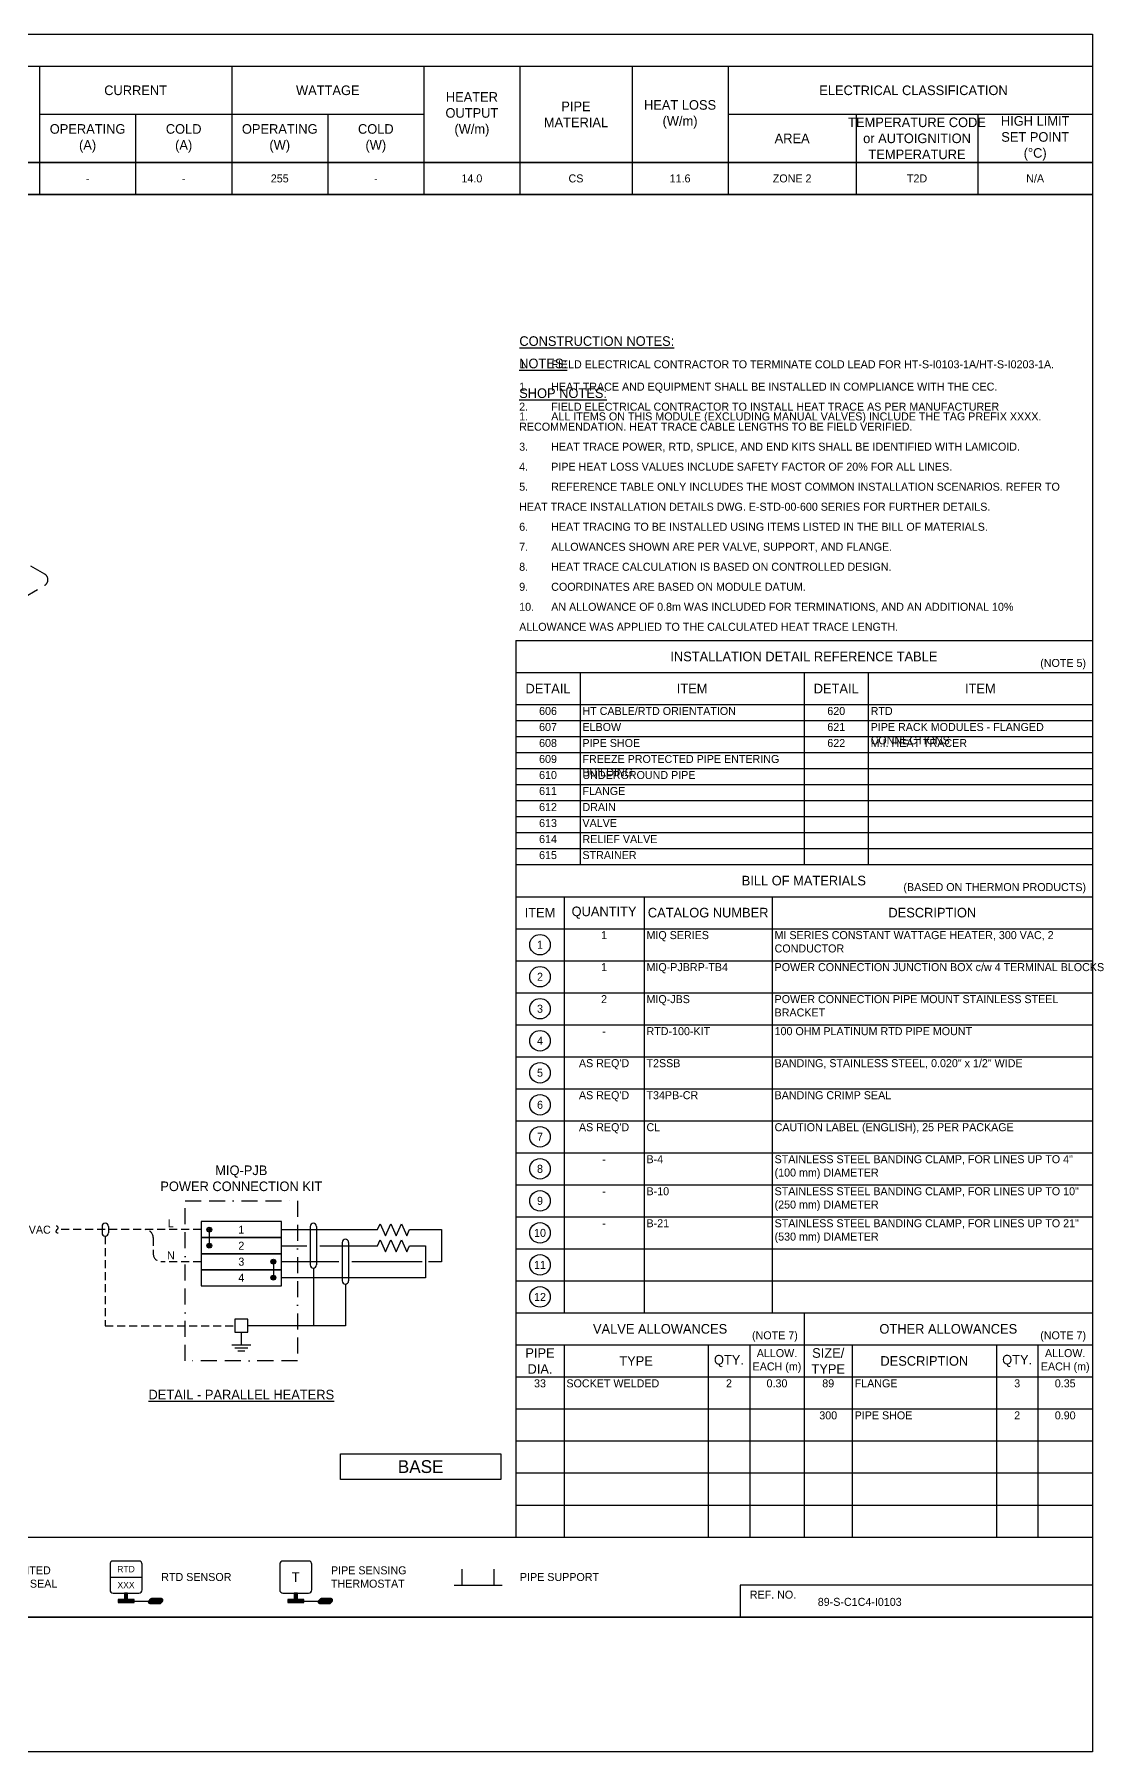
# Model space of a CAD drawing. Extents: x 0 to 847, y -42 to 494.
# Drawn here: x 513 to 847, y -42 to 494 of the extents above; entities that cross this region are included whole.
import ezdxf
from ezdxf.enums import TextEntityAlignment as Align

# ---------------------------------------------------------------- set-up
doc = ezdxf.new("R2010")
doc.units = 0
doc.header["$LTSCALE"] = 10
doc.header["$MEASUREMENT"] = 0
for name, pattern in [('BORDER', [1.75, 0.5, -0.25, 0.5, -0.25, 0, -0.25]), ('DASHED', [0.75, 0.5, -0.25]), ('HIDDEN', [0.375, 0.25, -0.125])]:
    doc.linetypes.add(name, pattern=pattern)
doc.layers.get('Defpoints').update_dxf_attribs({"color": 9})
for name, color, linetype in [('EQUIP ENCL', 7, 'BORDER'), ('FWIRE-1', 1, 'HIDDEN'), ('HEAT_TRACE', 3, 'DASHED'), ('PIPE', 7, 'Continuous'), ('SYMBOL-3', 3, 'Continuous'), ('TABLE-1', 1, 'Continuous'), ('TABLE-7', 7, 'Continuous'), ('TEXT-2', 2, 'Continuous'), ('TITLE', 7, 'Continuous'), ('Wipeout', 7, 'Continuous'), ('WIRE-1', 1, 'Continuous')]:
    doc.layers.add(name, color=color, linetype=linetype)
doc.styles.add('framdcn', font='', dxfattribs={"height": 2.4})
doc.styles.add('Scovan Elec', font='')
doc.styles.add('Scovan Standard', font='', dxfattribs={"height": 2.5})
doc.styles.get("Standard").update_dxf_attribs({"font": ''})
doc.styles.get('framdcn').set_extended_font_data('Franklin Gothic Medium Cond')
doc.styles.get('Scovan Elec').set_extended_font_data('Franklin Gothic Medium Cond')
doc.styles.get('Scovan Standard').set_extended_font_data('Franklin Gothic Medium Cond')
doc.styles.get('Standard').set_extended_font_data('Franklin Gothic Medium Cond')

# ---------------------------------------------------------------- blocks, each defined once
blk = doc.blocks.new('*T18')
at = {"layer": 'TABLE-7', "color": 0, "linetype": 'ByBlock', "lineweight": -2, "transparency": 16777216}
for p, q in [((0, 0), (843.77, 0)), ((0, 0), (0, -10)), ((65, 0), (65, -10)), ((135, 0), (135, -10)), ((160, 0), (160, -10)), ((200, 0), (200, -10)), ((225, 0), (225, -10)), ((255, 0), (255, -10)), ((285, 0), (285, -10)), ((315, 0), (315, -10)), ((345, 0), (345, -10)), ((435, 0), (435, -10)), ((465, 0), (465, -10)), ((495, 0), (495, -10)), ((515, 0), (515, -10)), ((545, 0), (545, -10)), ((575, 0), (575, -10)), ((605, 0), (605, -10)), ((635, 0), (635, -10)), ((665, 0), (665, -10)), ((700, 0), (700, -10)), ((730, 0), (730, -10)), ((770, 0), (770, -10)), ((808, 0), (808, -10)), ((843.77, 0), (843.77, -10)), ((0, -10), (843.77, -10))]:
    blk.add_line(p, q, dxfattribs=at)
blk = doc.blocks.new('Heat_Trace_Design_Data')
at = {"layer": 'TEXT-2', "style": 'Scovan Elec'}
blk.add_attdef('PNL#-CKT#_1', text='', height=2.5, dxfattribs=at).set_placement((32.5, -5), align=Align.MIDDLE)
for tag, p in [('TRACE#_1', (100, -5)), ('INSU.THK_1', (147.5, -5)), ('INSU.CODE_1', (180, -5)), ('INSU.SIZE_1', (212.5, -5)), ('MIN.TEMP_1', (240, -5)), ('STARTUP.TEMP_1', (270, -5)), ('EXP.TEMP_1', (300, -5)), ('MAINT.TEMP_1', (330, -5)), ('CABLE.TYPE_1', (390, -5)), ('CABLE.LENGTH_1', (450, -5)), ('SUPPLY.VOLT_1', (480, -5)), ('HT.RATIO_1', (505, -5)), ('OPER.CURRENT_1', (530, -5)), ('COLD.CURRENT_1', (560, -5)), ('OPER.WATT_1', (590, -5)), ('COLD.WATT_1', (620, -5)), ('HEATER.OUTPUT_1', (650, -5)), ('PIPE.MAT_1', (682.5, -5)), ('HEAT.LOSS_1', (715, -5)), ('AREA.CLASS_1', (750, -5)), ('TEMPERATURE.CODE_1', (789, -5)), ('HI.LIMIT.SET.PT_1', (825.89, -5))]:
    blk.add_attdef(tag, text='', height=2.5, dxfattribs=at).set_placement(p, align=Align.MIDDLE_CENTER)
blk = doc.blocks.new('*U100')
at = {"layer": 'TEXT-2', "insert": (1, 3), "char_height": 2.5, "attachment_point": 7, "style": 'Scovan Elec'}
blk.add_mtext_dynamic_manual_height_columns('\\pxsm1.5;{\\H1.2x;\\LNOTES:\\P\\pi-3,l3,s*,t3;}1.^IHEAT TRACE AND EQUIPMENT SHALL BE INSTALLED IN COMPLIANCE WITH THE CEC.\\P2.^IFIELD ELECTRICAL CONTRACTOR TO INSTALL HEAT TRACE AS PER MANUFACTURER RECOMMENDATION. HEAT TRACE CABLE LENGTHS TO BE FIELD VERIFIED.\\P3.^IHEAT TRACE POWER, RTD, SPLICE, AND END KITS SHALL BE IDENTIFIED WITH LAMICOID.\\P4.^IPIPE HEAT LOSS VALUES INCLUDE SAFETY FACTOR OF 20% FOR ALL LINES.\\P5.^IREFERENCE TABLE ONLY INCLUDES THE MOST COMMON INSTALLATION SCENARIOS. REFER TO HEAT TRACE INSTALLATION DETAILS DWG. E-STD-00-600 SERIES FOR FURTHER DETAILS.\\P6.^IHEAT TRACING TO BE INSTALLED USING ITEMS LISTED IN THE BILL OF MATERIALS.\\P7.^IALLOWANCES SHOWN ARE PER VALVE, SUPPORT, AND FLANGE.\\P8.^IHEAT TRACE CALCULATION IS BASED ON CONTROLLED DESIGN.\\P9.^ICOORDINATES ARE BASED ON MODULE DATUM.\\P10.^IAN ALLOWANCE OF 0.8m WAS INCLUDED FOR TERMINATIONS, AND AN ADDITIONAL 10% ALLOWANCE WAS APPLIED TO THE CALCULATED HEAT TRACE LENGTH.', width=175, gutter_width=10, heights=[0], dxfattribs=at)
blk = doc.blocks.new('*U13')
at = {"layer": 'SYMBOL-3'}
h = blk.add_hatch(color=256, dxfattribs=at)
h.dxf.hatch_style = 1
h.paths.add_polyline_path([(434.5, 56.79, 0.414214), (434, 56.29), (434, 52.79, 0.414214), (434.5, 52.29), (443.5, 52.29, 0.414214), (444, 52.79), (444, 56.29, 0.414214), (443.5, 56.79)])
h = blk.add_hatch(color=256, dxfattribs=at)
h.dxf.hatch_style = 1
h.paths.add_polyline_path([(489.13, 56.79), (488.39, 56.05), (488.58, 55.66), (488.7, 55.29), (488.77, 54.92), (488.79, 54.54), (488.77, 54.15), (488.7, 53.78), (488.58, 53.42), (488.39, 53.02), (489.13, 52.29), (497.5, 52.29, 0.414214), (498, 52.79), (498, 56.29, 0.414214), (497.5, 56.79)])
h = blk.add_hatch(color=256, dxfattribs=at)
h.dxf.hatch_style = 1
h.paths.add_polyline_path([(190.5, 47.54), (190.5, 49.54), (189.5, 49.54), (189.5, 47.54), (187.5, 47.54), (187.5, 46.54), (192.5, 46.54), (192.5, 47.54)])
h = blk.add_hatch(color=256, dxfattribs=at)
h.dxf.hatch_style = 1
h.paths.add_polyline_path([(259.5, 47.54), (257.5, 47.54), (257.5, 46.54), (262.5, 46.54), (262.5, 47.54), (260.5, 47.54), (260.5, 49.54), (259.5, 49.54)])
h = blk.add_hatch(color=256, dxfattribs=at)
h.dxf.hatch_style = 1
h.paths.add_polyline_path([(541.5, 47.54), (539.5, 47.54), (539.5, 46.54), (544.5, 46.54), (544.5, 47.54), (542.5, 47.54), (542.5, 49.54), (541.5, 49.54)])
h = blk.add_hatch(color=256, dxfattribs=at)
h.dxf.hatch_style = 1
h.paths.add_polyline_path([(594.5, 47.54), (592.5, 47.54), (592.5, 46.54), (597.5, 46.54), (597.5, 47.54), (595.5, 47.54), (595.5, 49.54), (594.5, 49.54)])
h = blk.add_hatch(color=256, dxfattribs=at)
h.dxf.hatch_style = 1
h.paths.add_polyline_path([(552.53, 46.29, 0.414214), (553.03, 46.79, 1), (553.03, 47.79), (549.94, 47.79, 0.414214), (549.44, 47.29, 1), (549.44, 46.29)])
h = blk.add_hatch(color=256, dxfattribs=at)
h.dxf.hatch_style = 1
h.paths.add_polyline_path([(605.53, 46.29, 0.414214), (606.03, 46.79, 1), (606.03, 47.79), (602.94, 47.79, 0.414214), (602.44, 47.29, 1), (602.44, 46.29)])
at = {"layer": 'Defpoints'}
for points in [[(434, 56.29), (434, 52.79, 0.414214), (434.5, 52.29), (443.5, 52.29, 0.414214), (444, 52.79), (444, 56.29, 0.414214), (443.5, 56.79), (434.5, 56.79, 0.414214)], [(488, 56.29), (488, 52.79, 0.414214), (488.5, 52.29), (497.5, 52.29, 0.414214), (498, 52.79), (498, 56.29, 0.414214), (497.5, 56.79), (488.5, 56.79, 0.414214)], [(549.59, 47.64), (549.09, 47.14, 0.668179), (549.44, 46.29), (552.53, 46.29, 0.198912), (552.88, 46.43), (553.38, 46.93, 0.668179), (553.03, 47.79), (549.94, 47.79, 0.198912)], [(602.59, 47.64), (602.09, 47.14, 0.668179), (602.44, 46.29), (605.53, 46.29, 0.198912), (605.88, 46.43), (606.38, 46.93, 0.668179), (606.03, 47.79), (602.94, 47.79, 0.198912)]]:
    blk.add_lwpolyline(points, format="xyb", close=True, dxfattribs=at)
for points in [[(189.5, 49.54), (189.5, 47.54), (187.5, 47.54), (187.5, 46.54), (192.5, 46.54), (192.5, 47.54), (190.5, 47.54), (190.5, 49.54)], [(259.5, 49.54), (259.5, 47.54), (257.5, 47.54), (257.5, 46.54), (262.5, 46.54), (262.5, 47.54), (260.5, 47.54), (260.5, 49.54)], [(541.5, 49.54), (541.5, 47.54), (539.5, 47.54), (539.5, 46.54), (544.5, 46.54), (544.5, 47.54), (542.5, 47.54), (542.5, 49.54)], [(594.5, 49.54), (594.5, 47.54), (592.5, 47.54), (592.5, 46.54), (597.5, 46.54), (597.5, 47.54), (595.5, 47.54), (595.5, 49.54)]]:
    blk.add_lwpolyline(points, close=True, dxfattribs=at)
at = {"layer": 'HEAT_TRACE', "linetype": 'DASHED'}
blk.add_line((114, 54.54), (134, 54.54), dxfattribs=at)
at = {"layer": 'PIPE'}
for p, q in [((647, 52.04), (647, 57.04)), ((657, 52.04), (657, 57.04)), ((644.5, 52.04), (659.5, 52.04))]:
    blk.add_line(p, q, dxfattribs=at)
at = {"layer": 'PIPE', "const_width": 0.95}
blk.add_lwpolyline([(64, 54.54), (84, 54.54)], dxfattribs=at)
at = {"layer": 'SYMBOL-3'}
for p, q in [((188, 59.81), (188, 61.81)), ((192, 59.81), (192, 61.81)), ((309.23, 55.88), (310.77, 55.88)), ((537, 54.54), (547, 54.54)), ((309.23, 53.19), (310.77, 53.19)), ((544.5, 47.04), (549.01, 47.04)), ((597.5, 47.04), (602.01, 47.04))]:
    blk.add_line(p, q, dxfattribs=at)
for points in [[(185, 58.54), (185, 50.54, 0.414214), (186, 49.54), (194, 49.54, 0.414214), (195, 50.54), (195, 58.54, 0.414214), (194, 59.54), (186, 59.54, 0.414214)], [(255, 58.54), (255, 50.54, 0.414214), (256, 49.54), (264, 49.54, 0.414214), (265, 50.54), (265, 58.54, 0.414214), (264, 59.54), (256, 59.54, 0.414214)], [(537, 58.54), (537, 50.54, 0.414214), (538, 49.54), (546, 49.54, 0.414214), (547, 50.54), (547, 58.54, 0.414214), (546, 59.54), (538, 59.54, 0.414214)], [(590, 58.54), (590, 50.54, 0.414214), (591, 49.54), (599, 49.54, 0.414214), (600, 50.54), (600, 58.54, 0.414214), (599, 59.54), (591, 59.54, 0.414214)], [(305.27, 52.69), (308.73, 52.69, 0.414214), (309.23, 53.19), (309.23, 55.88, 0.414214), (308.73, 56.38), (305.27, 56.38, 0.414214), (304.77, 55.88), (304.77, 53.19, 0.414214)], [(311.27, 52.69), (314.73, 52.69, 0.414214), (315.23, 53.19), (315.23, 55.88, 0.414214), (314.73, 56.38), (311.27, 56.38, 0.414214), (310.77, 55.88), (310.77, 53.19, 0.414214)], [(364, 56.29), (364, 52.79, 0.414214), (364.5, 52.29), (373.5, 52.29, 0.414214), (374, 52.79), (374, 56.29, 0.414214), (373.5, 56.79), (364.5, 56.79, 0.414214)]]:
    blk.add_lwpolyline(points, format="xyb", close=True, dxfattribs=at)
at = {"layer": 'TABLE-1'}
blk.add_lwpolyline([(0, 67.04), (843.77, 67.04)], dxfattribs=at)
at = {"layer": 'TEXT-2'}
for s, height, p in [('P', 3, (190, 54.54)), ('S', 3, (260, 54.54)), ('RTD', 2, (542, 57.04)), ('T', 3, (595, 54.54)), ('XXX', 2, (542, 52.04))]:
    blk.add_text(s, height=height, rotation=360, dxfattribs=at).set_placement(p, align=Align.MIDDLE)
at = {"layer": 'TEXT-2', "attachment_point": 4, "style": 'Scovan Elec'}
for s, insert, char_height in [('{\\LLEGEND}', (30, 54.54), 3), ('PIPE', (89, 54.54), 2.5), ('HEAT TRACE CABLE', (139, 54.54), 2.5), ('POWER CONNECTION KIT', (201, 54.54), 2.5), ('SPLICE KIT', (271, 54.54), 2.5), ('QUICK CONNECT', (321, 54.54), 2.5), ('COLD LEAD CONNECTION', (380, 54.54), 2.5), ('END SEAL', (450, 54.54), 2.5), ('LIGHTED\\PEND SEAL', (504, 54.54), 2.5), ('RTD SENSOR', (553, 54.54), 2.5), ('PIPE SENSING\\PTHERMOSTAT', (606, 54.54), 2.5), ('PIPE SUPPORT', (665, 54.54), 2.5)]:
    blk.add_mtext(s, dxfattribs=dict(at, insert=insert, char_height=char_height))
blk.add_wipeout([(485.56, 57.57), (485.18, 57.53), (484.81, 57.43), (484.45, 57.29), (484.12, 57.11), (483.81, 56.88), (483.53, 56.62), (483.29, 56.32), (483.08, 56), (482.92, 55.66), (482.8, 55.29), (482.73, 54.92), (482.71, 54.54), (482.73, 54.15), (482.8, 53.78), (482.92, 53.42), (483.08, 53.07), (483.29, 52.75), (483.53, 52.45), (483.81, 52.19), (484.12, 51.97), (484.45, 51.78), (484.81, 51.64), (485.18, 51.55), (485.56, 51.5), (485.94, 51.5), (486.32, 51.55), (486.69, 51.64), (487.05, 51.78), (487.38, 51.97), (487.69, 52.19), (487.97, 52.45), (488.21, 52.75), (488.42, 53.07), (488.58, 53.42), (488.7, 53.78), (488.77, 54.15), (488.79, 54.54), (488.77, 54.92), (488.7, 55.29), (488.58, 55.66), (488.42, 56), (488.21, 56.32), (487.97, 56.62), (487.69, 56.88), (487.38, 57.11), (487.05, 57.29), (486.69, 57.43), (486.32, 57.53), (485.94, 57.57)]).dxf.layer = 'Wipeout'
at = {"layer": 'Defpoints'}
for p, q in [((489.13, 56.79), (488.39, 56.04)), ((488.39, 53.03), (489.13, 52.29))]:
    blk.add_line(p, q, dxfattribs=at)
at = {"layer": 'SYMBOL-3', "color": 2}
for p, q in [((482.74, 57.55), (484.16, 56.13)), ((488.76, 57.55), (487.34, 56.13)), ((484.16, 52.94), (482.74, 51.52)), ((487.34, 52.94), (488.76, 51.52))]:
    blk.add_line(p, q, dxfattribs=at)
blk.add_circle((485.75, 54.54), 2.25, dxfattribs=at)
blk = doc.blocks.new('ShopNotes')
at = {"layer": 'TEXT-2', "insert": (1, 3), "char_height": 2.5, "attachment_point": 7, "style": 'Scovan Elec'}
blk.add_mtext_dynamic_manual_height_columns('\\pxsm1.5;{\\H1.2x;\\LSHOP NOTES:\\P\\pi-3,l3,s*,t3;}1.^IALL ITEMS ON THIS MODULE (EXCLUDING MANUAL VALVES) INCLUDE THE TAG PREFIX XXXX.', width=175, gutter_width=10, heights=[0], dxfattribs=at)
blk = doc.blocks.new('*U30')
blk.add_lwpolyline([(-12.5, 2.5), (-12.5, -2.5), (12.5, -2.5), (12.5, 2.5)], close=True)
at = {"color": 2}
blk.add_attdef('TAG1', text='', height=2.5, dxfattribs=at).set_placement((0, 0), align=Align.MIDDLE)
blk = doc.blocks.new('*U28')
at = {"linetype": 'Continuous'}
blk.add_lwpolyline([(-5, 0), (-4.17, 1.87), (-2.5, -1.88), (-0.83, 1.87), (0.83, -1.88), (2.5, 1.87), (4.17, -1.88), (5, 0)], dxfattribs=at)
at = {"color": 2}
for tag in ['TAG2', 'TAG3']:
    blk.add_attdef(tag, text='', height=2.5, dxfattribs=at).set_placement((0, 4.25), align=Align.CENTER)
at = {"color": 2, "lineweight": 30, "flags": 104}
blk.add_attdef('TAG1', text='', height=2.5, dxfattribs=at).set_placement((3.67, 5.9), align=Align.BOTTOM_CENTER)
blk = doc.blocks.new('*U29')
blk.add_lwpolyline([(-2, 2), (-2, -2), (2, -2), (2, 2)], close=True)
at = {"color": 2}
blk.add_attdef('TAG1', text='', height=2.5, dxfattribs=at).set_placement((0, 0), align=Align.MIDDLE)
blk = doc.blocks.new('S-Ground')
for p, q in [((-3, 0), (3, 0)), ((-2.05, -0.95), (2.05, -0.95)), ((-1.11, -1.89), (1.11, -1.89))]:
    blk.add_line(p, q)
blk = doc.blocks.new('*U76')
for p, q in [((-1, 11), (-1, -1)), ((1, 11), (1, -1))]:
    blk.add_line(p, q)
for centre, start, end in [((0, 11), 0, 180), ((0, -1), 180, 0)]:
    blk.add_arc(centre, 1, start, end)
blk = doc.blocks.new('*U31')
blk.add_open_spline([(0.3, -1.07), (0.22, -1.08), (0.05, -1.09), (-0.2, -0.97), (-0.31, -0.73), (-0.32, -0.46), (-0.12, -0.14), (0.12, 0.14), (0.32, 0.46), (0.31, 0.73), (0.2, 0.97), (-0.05, 1.09), (-0.22, 1.08), (-0.3, 1.07)], degree=3, knots=[0, 0, 0, 0, 0.23778, 0.504219, 0.769947, 1.007727, 1.273929, 1.868857, 2.135059, 2.372839, 2.638567, 2.905005, 3.142785, 3.142785, 3.142785, 3.142785])
blk = doc.blocks.new('*U27')
for p, q in [((-1, 1), (-1, -1)), ((1, 1), (1, -1))]:
    blk.add_line(p, q)
for centre, start, end in [((0, 1), 0, 180), ((0, -1), 180, 0)]:
    blk.add_arc(centre, 1, start, end)
blk = doc.blocks.new('*U75')
at = {"linetype": 'Continuous'}
blk.add_lwpolyline([(-0.75, 0, -1), (0.75, 0, -1), (-0.75, 0, -1), (0.5, 0, -1), (-0.5, 0, -1), (0.25, 0, -1), (-0.25, 0, -1), (0, 0, 1), (0.25, 0)], format="xyb", dxfattribs=at)
blk = doc.blocks.new('*U78')
at = {"layer": 'EQUIP ENCL'}
blk.add_lwpolyline([(-17.5, 0), (17.5, 0), (17.5, -50), (-17.5, -50)], close=True, dxfattribs=at)
at = {"layer": 'FWIRE-1'}
for p, q in [((-12.5, -9), (-57.5, -9)), ((-42.5, -11), (-42.5, -39)), ((-27.5, -11.5), (-27.5, -16.5)), ((-12.5, -19), (-25, -19)), ((-42.5, -39), (-2, -39))]:
    blk.add_line(p, q, dxfattribs=at)
for centre, start, end in [((-30, -11.5), 0, 90), ((-25, -16.5), 180, 270)]:
    blk.add_arc(centre, 2.5, start, end, dxfattribs=at)
at = {"layer": 'WIRE-1'}
for p, q in [((-10, -9), (-10, -14)), ((12.5, -9), (42.5, -9)), ((52.5, -9), (62.5, -9)), ((62.5, -9), (62.5, -19)), ((12.5, -14), (20.5, -14)), ((24.5, -14), (42.5, -14)), ((52.5, -14), (57.5, -14)), ((57.5, -14), (57.5, -24)), ((10, -19), (10, -24)), ((30.5, -19), (12.5, -19)), ((22.5, -21), (22.5, -39)), ((56.5, -19), (34.5, -19)), ((62.5, -19), (58.5, -19)), ((57.5, -24), (12.5, -24)), ((32.5, -26), (32.5, -39)), ((0, -41), (0, -45)), ((32.5, -39), (2, -39))]:
    blk.add_line(p, q, dxfattribs=at)
for name, p in [('*U31', (-57.5, -9)), ('*U27', (-42.5, -9)), ('*U75', (-10, -9)), ('*U76', (22.5, -19)), ('*U28', (47.5, -9)), ('*U75', (-10, -14)), ('*U76', (32.5, -24)), ('*U28', (47.5, -14)), ('*U75', (10, -19)), ('*U75', (10, -24)), ('*U29', (0, -39)), ('S-Ground', (0, -45))]:
    blk.add_blockref(name, p, dxfattribs=at)
for p, values in [((0, -9), {'TAG1': '1'}), ((0, -14), {'TAG1': '2'}), ((0, -19), {'TAG1': '3'}), ((0, -24), {'TAG1': '4'})]:
    blk.add_blockref('*U30', p, dxfattribs=at).add_auto_attribs(values)
at = {"color": 2, "style": 'Scovan Elec'}
blk.add_attdef('SUPPLY.VOLT', text='', height=2.5, dxfattribs=at).set_placement((-59.5, -9), align=Align.MIDDLE_RIGHT)
for tag, p in [('LINE1', (-22, -7)), ('LINE2', (-22, -17))]:
    blk.add_attdef(tag, text='', height=2.5, dxfattribs=at).set_placement(p, align=Align.MIDDLE)
at = {"layer": 'TEXT-2', "char_height": 3, "style": 'Scovan Elec'}
for s, insert, attachment_point in [('MIQ-PJB\\PPOWER CONNECTION KIT', (0, 3), 8), ('{\\LDETAIL - PARALLEL HEATERS}', (0, -59), 2)]:
    blk.add_mtext(s, dxfattribs=dict(at, insert=insert, attachment_point=attachment_point))
blk = doc.blocks.new('*T79')
at = {"layer": 'TABLE-7', "color": 0, "linetype": 'ByBlock', "lineweight": -2, "transparency": 16777216}
for p, q in [((0, 0), (90, 0)), ((0, 0), (0, -60)), ((20, 0), (20, -60)), ((90, 0), (90, -60)), ((90, 0), (180, 0)), ((90, 0), (90, -60)), ((110, 0), (110, -60)), ((180, 0), (180, -60)), ((0, -10), (90, -10)), ((90, -10), (180, -10)), ((0, -15), (90, -15)), ((90, -15), (180, -15)), ((0, -20), (90, -20)), ((90, -20), (180, -20)), ((0, -25), (90, -25)), ((90, -25), (180, -25)), ((0, -30), (90, -30)), ((90, -30), (180, -30)), ((0, -35), (90, -35)), ((90, -35), (180, -35)), ((0, -40), (90, -40)), ((90, -40), (180, -40)), ((0, -45), (90, -45)), ((90, -45), (180, -45)), ((0, -50), (90, -50)), ((90, -50), (180, -50)), ((0, -55), (90, -55)), ((90, -55), (180, -55)), ((0, -60), (90, -60)), ((90, -60), (180, -60))]:
    blk.add_line(p, q, dxfattribs=at)
at = {"layer": 'TABLE-7', "color": 2, "transparency": 16777216, "style": 'Scovan Elec'}
for s, insert, char_height, width, attachment_point in [('DETAIL', (10, -5), 3, 19, 5), ('ITEM', (55, -5), 3, 69, 5), ('DETAIL', (100, -5), 3, 19, 5), ('ITEM', (145, -5), 3, 69, 5), ('606', (10, -10.75), 2.5, 18.5, 2), ('HT CABLE/RTD ORIENTATION', (20.75, -10.75), 2.5, 68.5, 1), ('620', (100, -10.75), 2.5, 18.5, 2), ('607', (10, -15.75), 2.5, 18.5, 2), ('ELBOW', (20.75, -15.75), 2.5, 68.5, 1), ('621', (100, -15.75), 2.5, 18.5, 2), ('PIPE RACK MODULES - FLANGED CONNECTIONS', (110.75, -15.75), 2.5, 68.5, 1), ('RTD', (110.75, -10.75), 2.5, 68.5, 1), ('608', (10, -20.75), 2.5, 18.5, 2), ('PIPE SHOE', (20.75, -20.75), 2.5, 68.5, 1), ('622', (100, -20.75), 2.5, 18.5, 2), ('M.I. HEAT TRACER', (110.75, -20.75), 2.5, 68.5, 1), ('609', (10, -25.75), 2.5, 18.5, 2), ('FREEZE PROTECTED PIPE ENTERING BUILDING', (20.75, -25.75), 2.5, 68.5, 1), ('610', (10, -30.75), 2.5, 18.5, 2), ('UNDERGROUND PIPE', (20.75, -30.75), 2.5, 68.5, 1), ('611', (10, -35.75), 2.5, 18.5, 2), ('FLANGE', (20.75, -35.75), 2.5, 68.5, 1), ('612', (10, -40.75), 2.5, 18.5, 2), ('DRAIN', (20.75, -40.75), 2.5, 68.5, 1), ('613', (10, -45.75), 2.5, 18.5, 2), ('VALVE', (20.75, -45.75), 2.5, 68.5, 1), ('614', (10, -50.75), 2.5, 18.5, 2), ('RELIEF VALVE', (20.75, -50.75), 2.5, 68.5, 1), ('615', (10, -55.75), 2.5, 18.5, 2), ('STRAINER', (20.75, -55.75), 2.5, 68.5, 1)]:
    blk.add_mtext(s, dxfattribs=dict(at, insert=insert, char_height=char_height, width=width, attachment_point=attachment_point))
blk = doc.blocks.new('*T80')
at = {"layer": 'TABLE-7', "color": 0, "linetype": 'ByBlock', "lineweight": -2, "transparency": 16777216}
for p, q in [((0, 0), (180, 0)), ((0, 0), (0, -130)), ((15, 0), (15, -130)), ((40, 0), (40, -130)), ((80, 0), (80, -130)), ((180, 0), (180, -130)), ((0, -10), (180, -10)), ((0, -20), (180, -20)), ((0, -30), (180, -30)), ((0, -40), (180, -40)), ((0, -50), (180, -50)), ((0, -60), (180, -60)), ((0, -70), (180, -70)), ((0, -80), (180, -80)), ((0, -90), (180, -90)), ((0, -100), (180, -100)), ((0, -110), (180, -110)), ((0, -120), (180, -120)), ((0, -130), (180, -130))]:
    blk.add_line(p, q, dxfattribs=at)
at = {"layer": 'TABLE-7', "color": 2, "transparency": 16777216, "style": 'Scovan Elec'}
for s, insert, char_height, width, attachment_point in [('ITEM', (7.5, -5), 3, 14, 5), ('QUANTITY', (27.5, -5), 3, 24, 5), ('CATALOG NUMBER', (60, -5), 3, 38.5, 5), ('DESCRIPTION', (130, -5), 3, 98.5, 5), ('MIQ SERIES', (40.75, -10.75), 2.5, 38.5, 1), ('MI SERIES CONSTANT WATTAGE HEATER, 300 VAC, 2 CONDUCTOR', (80.75, -10.75), 2.5, 98.5, 1), ('1', (27.5, -10.75), 2.5, 23.5, 2), ('1', (27.5, -20.75), 2.5, 23.5, 2), ('MIQ-PJBRP-TB4', (40.75, -20.75), 2.5, 38.5, 1), ('POWER CONNECTION JUNCTION BOX c/w 4 TERMINAL BLOCKS', (80.75, -20.75), 2.5, 98.5, 1), ('2', (27.5, -30.75), 2.5, 23.5, 2), ('MIQ-JBS', (40.75, -30.75), 2.5, 38.5, 1), ('POWER CONNECTION PIPE MOUNT STAINLESS STEEL BRACKET', (80.75, -30.75), 2.5, 98.5, 1), ('-', (27.5, -40.75), 2.5, 23.5, 2), ('RTD-100-KIT', (40.75, -40.75), 2.5, 38.5, 1), ('100 OHM PLATINUM RTD PIPE MOUNT', (80.75, -40.75), 2.5, 98.5, 1), ("AS REQ'D", (27.5, -50.75), 2.5, 23.5, 2), ('T2SSB', (40.75, -50.75), 2.5, 38.5, 1), ('BANDING, STAINLESS STEEL, 0.020" x 1/2" WIDE', (80.75, -50.75), 2.5, 98.5, 1), ("AS REQ'D", (27.5, -60.75), 2.5, 23.5, 2), ('T34PB-CR', (40.75, -60.75), 2.5, 38.5, 1), ('BANDING CRIMP SEAL', (80.75, -60.75), 2.5, 98.5, 1), ("AS REQ'D", (27.5, -70.75), 2.5, 23.5, 2), ('CL', (40.75, -70.75), 2.5, 38.5, 1), ('CAUTION LABEL (ENGLISH), 25 PER PACKAGE', (80.75, -70.75), 2.5, 98.5, 1), ('-', (27.5, -80.75), 2.5, 23.5, 2), ('B-4', (40.75, -80.75), 2.5, 38.5, 1), ('STAINLESS STEEL BANDING CLAMP, FOR LINES UP TO 4" (100 mm) DIAMETER', (80.75, -80.75), 2.5, 98.5, 1), ('B-10', (40.75, -90.75), 2.5, 38.5, 1), ('STAINLESS STEEL BANDING CLAMP, FOR LINES UP TO 10" (250 mm) DIAMETER', (80.75, -90.75), 2.5, 98.5, 1), ('-', (27.5, -90.75), 2.5, 23.5, 2), ('B-21', (40.75, -100.75), 2.5, 38.5, 1), ('STAINLESS STEEL BANDING CLAMP, FOR LINES UP TO 21" (530 mm) DIAMETER', (80.75, -100.75), 2.5, 98.5, 1), ('-', (27.5, -100.75), 2.5, 23.5, 2)]:
    blk.add_mtext(s, dxfattribs=dict(at, insert=insert, char_height=char_height, width=width, attachment_point=attachment_point))
blk = doc.blocks.new('*U16')
blk.add_wipeout([(0, 3.2), (-0.4, 3.17), (-0.8, 3.1), (-1.18, 2.98), (-1.54, 2.8), (-1.88, 2.59), (-2.19, 2.33), (-2.47, 2.04), (-2.7, 1.71), (-2.9, 1.36), (-3.04, 0.99), (-3.14, 0.6), (-3.19, 0.2), (-3.19, -0.2), (-3.14, -0.6), (-3.04, -0.99), (-2.9, -1.36), (-2.7, -1.71), (-2.47, -2.04), (-2.19, -2.33), (-1.88, -2.59), (-1.54, -2.8), (-1.18, -2.98), (-0.8, -3.1), (-0.4, -3.17), (0, -3.2), (0.4, -3.17), (0.8, -3.1), (1.18, -2.98), (1.54, -2.8), (1.88, -2.59), (2.19, -2.33), (2.47, -2.04), (2.7, -1.71), (2.9, -1.36), (3.04, -0.99), (3.14, -0.6), (3.19, -0.2), (3.19, 0.2), (3.14, 0.6), (3.04, 0.99), (2.9, 1.36), (2.7, 1.71), (2.47, 2.04), (2.19, 2.33), (1.88, 2.59), (1.54, 2.8), (1.18, 2.98), (0.8, 3.1), (0.4, 3.17)]).dxf.layer = 'Wipeout'
blk.add_circle((0, 0), 3.2)
at = {"color": 2}
blk.add_attdef('TAG1', text='', height=2.5, dxfattribs=at).set_placement((0, 0), align=Align.MIDDLE)
blk.add_attdef('TAG2', text='', height=2.5, dxfattribs=at).set_placement((3, -3), align=Align.MIDDLE_LEFT)
blk = doc.blocks.new('*T94')
at = {"layer": 'TABLE-7', "color": 0, "linetype": 'ByBlock', "lineweight": -2, "transparency": 16777216}
for p, q in [((0, 0), (90, 0)), ((0, 0), (0, -50)), ((15, 0), (15, -50)), ((60, 0), (60, -50)), ((73, 0), (73, -50)), ((90, 0), (90, -50)), ((0, -10), (90, -10)), ((0, -20), (90, -20)), ((0, -30), (90, -30)), ((0, -40), (90, -40)), ((0, -50), (90, -50))]:
    blk.add_line(p, q, dxfattribs=at)
at = {"layer": 'TABLE-7', "color": 2, "transparency": 16777216, "insert": (66.5, -0.75), "char_height": 2.5, "width": 11.5, "attachment_point": 2, "style": 'Scovan Elec'}
blk.add_mtext('2', dxfattribs=at)
blk = doc.blocks.new('*T95')
at = {"layer": 'TABLE-7', "color": 0, "linetype": 'ByBlock', "lineweight": -2, "transparency": 16777216}
for p, q in [((0, 0), (90, 0)), ((0, 0), (0, -50)), ((15, 0), (15, -50)), ((60, 0), (60, -50)), ((73, 0), (73, -50)), ((90, 0), (90, -50)), ((0, -10), (90, -10)), ((0, -20), (90, -20)), ((0, -30), (90, -30)), ((0, -40), (90, -40)), ((0, -50), (90, -50))]:
    blk.add_line(p, q, dxfattribs=at)
at = {"layer": 'TABLE-7', "color": 2, "transparency": 16777216, "char_height": 2.5, "width": 11.5, "attachment_point": 2, "style": 'Scovan Elec'}
for s, insert in [('3', (66.5, -0.75)), ('2', (66.5, -10.75))]:
    blk.add_mtext(s, dxfattribs=dict(at, insert=insert))
blk = doc.blocks.new('*U97')
at = {"layer": 'Defpoints'}
blk.add_point((0, 0), dxfattribs=at)
at = {"layer": 'TEXT-2', "insert": (15.75, -0.75), "char_height": 2.5, "attachment_point": 1, "style": 'Scovan Elec'}
blk.add_mtext('PIPE SHOE', dxfattribs=at)
at = {"layer": 'TEXT-2', "style": 'Scovan Elec'}
for tag, p in [('SIZE', (7.5, -0.75)), ('ALLOWANCE', (81.5, -0.75))]:
    blk.add_attdef(tag, text='', height=2.5, dxfattribs=at).set_placement(p, align=Align.TOP_CENTER)
blk = doc.blocks.new('*U96')
at = {"layer": 'Defpoints'}
blk.add_point((0, 0), dxfattribs=at)
at = {"layer": 'TEXT-2', "insert": (15.75, -0.75), "char_height": 2.5, "attachment_point": 1, "style": 'Scovan Elec'}
blk.add_mtext('SOCKET WELDED', dxfattribs=at)
at = {"layer": 'TEXT-2', "style": 'Scovan Elec'}
for tag, p in [('SIZE', (7.5, -0.75)), ('ALLOWANCE', (81.5, -0.75))]:
    blk.add_attdef(tag, text='', height=2.5, dxfattribs=at).set_placement(p, align=Align.TOP_CENTER)
blk = doc.blocks.new('*U99')
at = {"layer": 'Defpoints'}
blk.add_point((0, 0), dxfattribs=at)
at = {"layer": 'TEXT-2', "insert": (15.75, -0.75), "char_height": 2.5, "attachment_point": 1, "style": 'Scovan Elec'}
blk.add_mtext('FLANGE', dxfattribs=at)
at = {"layer": 'TEXT-2', "style": 'Scovan Elec'}
for tag, p in [('SIZE', (7.5, -0.75)), ('ALLOWANCE', (81.5, -0.75))]:
    blk.add_attdef(tag, text='', height=2.5, dxfattribs=at).set_placement(p, align=Align.TOP_CENTER)
blk = doc.blocks.new('*T101')
at = {"layer": 'TABLE-7', "color": 0, "linetype": 'ByBlock', "lineweight": -2, "transparency": 16777216}
for p, q in [((0, 0), (90, 0)), ((0, 0), (0, -60)), ((20, 0), (20, -60)), ((90, 0), (90, -60)), ((0, -10), (90, -10)), ((0, -15), (90, -15)), ((0, -20), (90, -20)), ((0, -25), (90, -25)), ((0, -30), (90, -30)), ((0, -35), (90, -35)), ((0, -40), (90, -40)), ((0, -45), (90, -45)), ((0, -50), (90, -50)), ((0, -55), (90, -55)), ((0, -60), (90, -60))]:
    blk.add_line(p, q, dxfattribs=at)
at = {"layer": 'TABLE-7', "color": 2, "transparency": 16777216, "style": 'Scovan Elec'}
for s, insert, char_height, width, attachment_point in [('DETAIL', (10, -5), 3, 19, 5), ('ITEM', (55, -5), 3, 69, 5), ('620', (10, -10.75), 2.5, 18.5, 2), ('621', (10, -15.75), 2.5, 18.5, 2), ('PIPE RACK MODULES - FLANGED CONNECTIONS', (20.75, -15.75), 2.5, 68.5, 1), ('RTD', (20.75, -10.75), 2.5, 68.5, 1), ('622', (10, -20.75), 2.5, 18.5, 2), ('M.I. HEAT TRACER', (20.75, -20.75), 2.5, 68.5, 1)]:
    blk.add_mtext(s, dxfattribs=dict(at, insert=insert, char_height=char_height, width=width, attachment_point=attachment_point))

msp = doc.modelspace()

# ---------------------------------------------------------------- linework, layer by layer
msp.add_lwpolyline([(843.77, 10), (733.77, 10), (733.77, 0)])
at = {"layer": 'HEAT_TRACE'}
msp.add_lwpolyline([(334.69, 217.23), (516.62, 322.27, 0.57735), (516.62, 325.73), (368.46, 411.27, 0.57735)], format="xyb", dxfattribs=at)
at = {"layer": 'SYMBOL-3'}
msp.add_lwpolyline([(609, 43), (609, 51), (659, 51), (659, 43)], close=True, dxfattribs=at)
at = {"layer": 'TABLE-1'}
msp.add_line((753.77, 295), (753.77, 235), dxfattribs=at)
for points in [[(843.77, 484.34), (0, 484.34)], [(635, 469.34), (515, 469.34)], [(843.77, 469.34), (730, 469.34)], [(843.77, 454.34), (0, 454.34)], [(843.77, 444.34), (0, 444.34)], [(663.77, 305), (663.77, 235)], [(663.77, 305), (843.77, 305)], [(663.77, 295), (843.77, 295)], [(663.77, 235), (663.77, 95)], [(663.77, 235), (843.77, 235)], [(663.77, 225), (843.77, 225)], [(663.77, 85), (843.77, 85)], [(663.77, 75), (843.77, 75)]]:
    msp.add_lwpolyline(points, dxfattribs=at)
at = {"layer": 'TABLE-7'}
for p, q in [((678.77, 84.96), (678.77, 75)), ((723.77, 84.96), (723.77, 75)), ((736.77, 84.96), (736.77, 75)), ((768.77, 84.96), (768.77, 75)), ((813.77, 84.96), (813.77, 75)), ((826.77, 84.96), (826.77, 75))]:
    msp.add_line(p, q, dxfattribs=at)
for points in [[(515, 484.34), (515, 454.34)], [(575, 484.34), (575, 454.34)], [(635, 484.34), (635, 454.34)], [(665, 484.34), (665, 454.34)], [(700, 484.34), (700, 454.34)], [(730, 484.34), (730, 454.34)], [(545, 469.34), (545, 454.34)], [(605, 469.34), (605, 454.34)], [(770, 469.34), (770, 454.34)], [(808, 469.34), (808, 454.34)]]:
    msp.add_lwpolyline(points, dxfattribs=at)
at = {"layer": 'TITLE'}
for points in [[(0, 494.34), (843.77, 494.34), (843.77, 0), (0, 0)], [(0, 0), (843.77, 0), (843.77, -42.04), (0, -42.04)]]:
    msp.add_lwpolyline(points, close=True, dxfattribs=at)

# ---------------------------------------------------------------- block references
for name, p in [('*T18', (0, 454.34)), ('ShopNotes', (663.77, 370)), ('*T79', (663.77, 295)), ('*T101', (753.77, 295)), ('*T80', (663.77, 225))]:
    msp.add_blockref(name, p)
for name, p, values in [('Heat_Trace_Design_Data', (0, 454.34), {'PNL#-CKT#_1': 'HTPI01-CCT9/23', 'TRACE#_1': 'HT-S-I0103-1B', 'INSU.THK_1': '75', 'INSU.CODE_1': 'MF', 'INSU.SIZE_1': '89', 'MIN.TEMP_1': '-40', 'STARTUP.TEMP_1': '-40', 'EXP.TEMP_1': '295', 'MAINT.TEMP_1': '10', 'CABLE.TYPE_1': 'D/MIQ-10E1L-2S/17.2m/255/120/1.2m/10/3', 'CABLE.LENGTH_1': '17.2', 'SUPPLY.VOLT_1': '120', 'HT.RATIO_1': '1', 'OPER.CURRENT_1': '-', 'COLD.CURRENT_1': '-', 'OPER.WATT_1': '255', 'COLD.WATT_1': '-', 'HEATER.OUTPUT_1': '14.0', 'PIPE.MAT_1': 'CS', 'HEAT.LOSS_1': '11.6', 'AREA.CLASS_1': 'ZONE 2', 'TEMPERATURE.CODE_1': 'T2D', 'HI.LIMIT.SET.PT_1': 'N/A'}), ('*U78', (578, 130), {'SUPPLY.VOLT': '120 VAC', 'LINE1': 'L', 'LINE2': 'N'}), ('*U96', (663.77, 75), {'SIZE': '33', 'ALLOWANCE': '0.30'}), ('*U99', (753.77, 75), {'SIZE': '89', 'ALLOWANCE': '0.35'}), ('*U97', (753.77, 65), {'SIZE': '300', 'ALLOWANCE': '0.90'})]:
    msp.add_blockref(name, p).add_auto_attribs(values)
at = {"layer": 'TEXT-2'}
msp.add_blockref('*U100', (663.77, 305), dxfattribs=at)

# ---------------------------------------------------------------- texts
at = {"linetype": 'Continuous', "style": 'Scovan Standard'}
msp.add_text('REF. NO.', height=2.5, dxfattribs=at).set_placement((736.77, 7), align=Align.MIDDLE_LEFT)
at = {"layer": 'TEXT-2', "style": 'Scovan Elec'}
msp.add_text('BASE', height=4, dxfattribs=at).set_placement((634, 47), align=Align.MIDDLE)
for s, insert, char_height, attachment_point in [('CURRENT', (545, 476.84), 3, 5), ('WATTAGE', (605, 476.84), 3, 5), ('ELECTRICAL CLASSIFICATION', (787.89, 476.84), 3, 5), ('HEATER\\POUTPUT\\P(W/m)', (650, 469.34), 3, 5), ('PIPE\\PMATERIAL', (682.5, 469.34), 3, 5), ('HEAT LOSS\\P(W/m)', (715, 469.34), 3, 5), ('TEMPERATURE CODE\\Por AUTOIGNITION\\PTEMPERATURE', (789, 461.84), 3, 5), ('HIGH LIMIT\\PSET POINT\\P(%%DC)', (825.89, 461.84), 3, 5), ('OPERATING\\P(A)', (530, 461.84), 3, 5), ('COLD\\P(A)', (560, 461.84), 3, 5), ('OPERATING\\P(W)', (590, 461.84), 3, 5), ('COLD\\P(W)', (620, 461.84), 3, 5), ('AREA', (750, 461.84), 3, 5), ('INSTALLATION DETAIL REFERENCE TABLE', (753.66, 300), 3, 5), ('(NOTE 5)', (841.77, 296), 2.5, 9), ('BILL OF MATERIALS', (753.66, 230), 3, 5), ('(BASED ON THERMON PRODUCTS)', (841.77, 226), 2.5, 9), ('VALVE ALLOWANCES', (708.77, 90), 3, 5), ('OTHER ALLOWANCES', (798.77, 90), 3, 5), ('(NOTE 7)', (751.77, 86), 2.5, 9), ('(NOTE 7)', (841.77, 86), 2.5, 9), ('PIPE\\PDIA.', (671.27, 79.98), 3, 5), ('TYPE', (701.27, 79.98), 3, 5), ('QTY.', (730.27, 79.96), 3, 5), ('ALLOW.\\PEACH (m)', (745.27, 79.98), 2.5, 5), ('SIZE/\\PTYPE', (761.27, 79.98), 3, 5), ('DESCRIPTION', (791.27, 79.98), 3, 5), ('QTY.', (820.27, 79.98), 3, 5), ('ALLOW.\\PEACH (m)', (835.27, 79.98), 2.5, 5)]:
    msp.add_mtext(s, dxfattribs=dict(at, insert=insert, char_height=char_height, attachment_point=attachment_point))
at = {"layer": 'TEXT-2', "insert": (664.82, 390), "char_height": 2.5, "attachment_point": 7, "style": 'Scovan Elec'}
msp.add_mtext_dynamic_manual_height_columns('\\pxsm1.5;{\\H1.2x;\\LCONSTRUCTION NOTES:\\P\\pi-3,l3,s*,t3;}1.^IFIELD ELECTRICAL CONTRACTOR TO TERMINATE COLD LEAD FOR HT-S-I0103-1A/HT-S-I0203-1A.', width=175, gutter_width=10, heights=[0], dxfattribs=at)

# ---------------------------------------------------------------- next in the draw order: block references
msp.add_blockref('*U13', (0, -42.04))
at = {"layer": 'TEXT-2'}
for p, values in [((671.27, 210), {'TAG1': '1'}), ((671.27, 200), {'TAG1': '2'}), ((671.27, 190), {'TAG1': '3'}), ((671.27, 180), {'TAG1': '4'}), ((671.27, 170), {'TAG1': '5'}), ((671.27, 160), {'TAG1': '6'}), ((671.27, 150), {'TAG1': '7'}), ((671.27, 140), {'TAG1': '8'}), ((671.27, 130), {'TAG1': '9'}), ((671.27, 120), {'TAG1': '10'}), ((671.27, 110), {'TAG1': '11'}), ((671.27, 100), {'TAG1': '12'})]:
    msp.add_blockref('*U16', p, dxfattribs=at).add_auto_attribs(values)

# ---------------------------------------------------------------- next in the draw order: linework, layer by layer
at = {"layer": 'TABLE-1'}
for points in [[(663.77, 95), (663.77, 25)], [(663.77, 95), (843.77, 95)], [(753.77, 95), (753.77, 25)]]:
    msp.add_lwpolyline(points, dxfattribs=at)

# ---------------------------------------------------------------- next in the draw order: block references
for name, p in [('*T94', (663.77, 75)), ('*T95', (753.77, 75))]:
    msp.add_blockref(name, p)

# ---------------------------------------------------------------- next in the draw order: texts
at = {"style": 'framdcn'}
msp.add_text('89-S-C1C4-I0103', height=2.5, dxfattribs=at).set_placement((758, 3.5))

doc.saveas('drawing.dxf')
